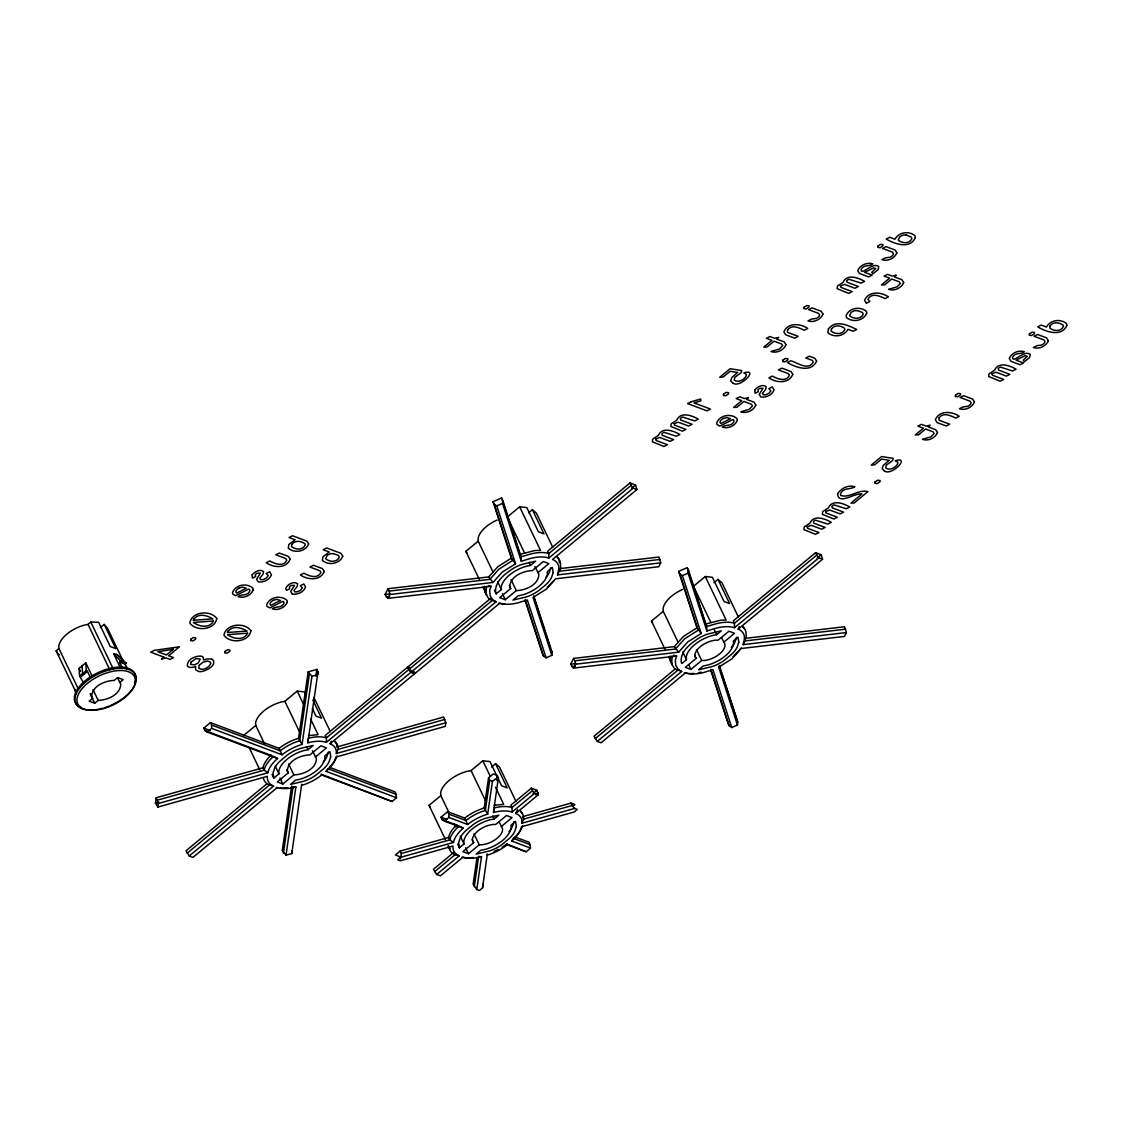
<?xml version="1.0" encoding="UTF-8"?>
<svg xmlns="http://www.w3.org/2000/svg" width="1123" height="1123" viewBox="0 0 1123 1123"><rect width="100%" height="100%" fill="white"/><g stroke="black" fill="none" stroke-linecap="round" stroke-linejoin="round"><path stroke-width="1.5" d="M407.537 667.244L408.702 669.659L326.4 737.853A31.542 16.101 -25.6 0 0 308.362 738.288L307.828 742.794A31.402 16.031 -25.6 0 1 326.386 742.359L326.4 737.853L325.235 735.439L407.537 667.244L410.33 668.283M467.701 824.507L464.74 818.091L447.67 811.676L441.002 817.207L442.153 819.622L444.427 821.124L448.877 817.446L467.701 824.507A31.402 16.031 -25.6 0 1 487.691 814.133L484.181 807.999L488.547 777.804L493.264 773.901L497.208 775.375L498.359 777.804L493.46 812.505A31.402 16.031 -25.6 0 1 512.018 812.069L512.018 807.563L510.867 805.135L531.319 788.192L536.892 790.283L538.282 794.775L515.724 813.459A31.402 16.031 -25.6 0 1 521.97 823.215L574.639 808.42L577.264 809.416L574.12 812.013L521.451 826.809A31.402 16.031 -25.6 0 1 511.723 841.043L530.547 848.118L529.34 842.348L515.373 837.112M511.358 558.117L497.854 566.722L488.659 576.927L388.025 588.691L385.035 594.516L387.856 598.391L389.849 594.502L493.039 582.444L502.037 572.253L515.569 563.774L511.358 558.117L493.025 501.686L501.588 497.952L502.753 500.367L502.486 503.413L521.283 561.275L530.267 558.51A31.402 16.031 -25.6 0 1 548.824 558.061L548.838 553.555L547.673 551.14L629.975 482.946L635.548 485.038L636.938 489.53L552.544 559.465A31.402 16.031 -25.6 0 1 558.777 569.207L557.555 574.906L660.745 562.848L658.934 557.036L560.04 568.589M696.99 627.827L683.472 636.418L674.291 646.637L573.656 658.401L570.666 664.226L573.474 668.101L575.481 664.212L678.671 652.154L687.669 641.963L701.201 633.484L696.99 627.827L678.657 571.396L687.22 567.662L688.385 570.077L688.118 573.123L706.914 630.986L715.898 628.22A31.402 16.031 -25.6 0 1 734.456 627.771L734.456 623.265L733.305 620.851L815.607 552.656L821.18 554.748L822.569 559.24L738.162 629.161A31.402 16.031 -25.6 0 1 744.409 638.917L743.187 644.616L846.377 632.558L844.552 626.746L745.658 638.299M498.359 777.804L498.219 779.727L495.594 778.744L492.436 781.341L487.691 814.133M525.115 600.496L542.367 653.6L543.532 656.029L546.115 657.825L551.828 655.327L552.095 652.281L533.762 595.85M710.747 670.206L727.999 723.31L729.164 725.739L731.747 727.536L737.46 725.037L737.727 721.991L719.394 665.56M291.629 785.988L282.252 850.743L286.014 855.165L291.783 853.55L292.064 850.729M317.991 671.835L317.711 674.656L311.941 676.271L308.179 671.835L316.84 669.406L317.991 671.835L307.828 742.794M452.625 853.382L433.45 869.286L436.693 874.466L459.251 855.782A31.402 16.031 -25.6 0 1 453.004 846.026L400.335 860.822L397.71 859.825L400.855 857.228L401.276 853.494L400.111 851.08L448.624 837.463A31.542 16.101 -25.6 0 1 456.752 824.801M477.022 857.34L473.134 884.18L476.77 889.514L479.395 890.497L482.539 887.9L482.946 884.166M493.643 811.003L493.994 807.984A31.542 16.101 -25.6 0 1 512.018 807.563L532.484 790.606L531.319 788.192M266.937 783.742L185.983 850.813L189.226 855.993L273.619 786.072A31.402 16.031 -25.6 0 1 267.386 776.316L157.894 807.058L155.451 803.113L156.223 797.737L262.993 767.753A31.542 16.101 -25.6 0 1 271.134 755.091M157.894 807.058L158.413 803.464L156.223 797.737M282.07 754.796L279.108 748.381L210.436 722.594L203.754 728.125L204.919 730.54L207.194 732.042L211.643 728.35L282.07 754.796A31.402 16.031 -25.6 0 1 302.059 744.423L298.55 738.288L308.179 671.835M283.417 853.157L293.047 786.704L295.882 787.026L286.014 855.165M309.344 674.263L299.701 740.717A31.542 16.101 -25.6 0 0 280.273 750.81L211.587 725.009L210.436 722.594M302.059 744.423L311.941 676.271M315.844 676.228L316.84 669.406M291.783 853.55L301.694 784.275L301.666 785.398A31.402 16.031 -25.6 0 0 321.655 775.024L392.081 801.471L396.531 797.779L395.324 792.024L329.909 767.458M334.78 740.927L336.647 743.861L336.872 747.006L443.641 717.021L445.831 722.763L445.312 726.356L335.819 757.099A31.402 16.031 -25.6 0 1 326.105 771.333L396.531 797.779M474.299 886.609L478.665 856.414L481.514 856.737L476.77 889.514M488.547 777.804L489.712 780.232L485.333 810.427A31.542 16.101 -25.6 0 0 465.905 820.506L448.835 814.105L447.67 811.676M496.478 780.415L497.208 775.375M482.539 887.9L487.326 853.985L487.284 855.108A31.402 16.031 -25.6 0 0 507.273 844.735L526.097 851.795L530.547 848.118M328.393 751.975L327.439 754.824A22.193 11.328 -25.6 0 1 323.227 762.04M486.427 586.36L486.034 594.418L488.968 598.994L496.057 601.774L411.664 671.708L408.421 666.515L490.723 598.32M488.238 585.56L491.046 586.332L489.698 590.333L490.077 595.583L492.772 599.794L496.057 601.774M550.832 567.677L549.877 570.526A22.193 11.328 -25.6 0 1 545.666 577.741M557.555 574.906L560.658 567.662L560.475 565.136A31.542 16.101 -25.6 0 0 557.317 557.401M514.025 821.671L513.071 824.535A22.193 11.328 -25.6 0 1 508.859 831.75M672.059 656.071L671.666 664.128L674.586 668.704L681.689 671.484L597.296 741.405L594.039 736.225L674.993 669.154M673.856 655.271L676.678 656.043L675.33 660.043L675.695 665.279L678.404 669.505L681.689 671.484M736.463 637.387L735.509 640.236A22.193 11.328 -25.6 0 1 731.298 647.452M743.187 644.616L746.276 637.373L746.107 634.832A31.542 16.101 -25.6 0 0 742.949 627.111M331.341 741.208L330.092 743.749A31.402 16.031 -25.6 0 1 336.339 753.505L338.037 749.42A31.542 16.101 -25.6 0 0 334.879 741.699M521.97 823.215L523.655 819.13A31.542 16.101 -25.6 0 0 520.51 811.41M515.724 813.459L517.591 809.655M738.162 629.161L739.411 626.62M660.745 562.848L658.752 566.736L555.562 578.794L546.564 588.971L533.032 597.464L551.828 655.327M846.377 632.558L844.384 636.446L741.18 648.504L732.182 658.682L718.664 667.16L737.46 725.037M122.463 668.157L119.684 662.359L120.554 660.956L126.127 663.047L125.243 664.451L127.334 668.803M119.684 662.359L122.898 663.033L123.783 661.629L116.932 654.47L113.704 653.783L120.343 667.638M326.105 771.333L327.804 768.651L396.489 794.438M511.723 841.043L513.436 838.362A31.542 16.101 -25.6 0 0 522.588 825.686M741.25 647.985L732.898 656.969M83.537 682.742L79.607 676.102L79.087 668.382L85.769 662.851L92.409 676.706M79.607 676.102L86.274 670.571L85.769 662.851M80.758 676.944L87.44 671.414L90.219 677.225M547.28 587.259L553.934 580.745M76.35 692.975L56.15 650.821L58.929 648.518L58.761 646.076A24.959 12.746 -25.6 0 1 83.916 625.23L88.043 624.388L90.823 622.086L98.642 622.324L110.236 646.525L115.795 648.617L104.2 624.416L100.438 627.532M90.402 693.691L92.605 698.309L89.166 701.159L94.725 703.251L98.178 700.401C107.429 700.205 120.61 694.632 120.751 684.047L117.55 677.899M119.768 682.517L123.207 679.654L117.648 677.562L114.195 680.426C104.944 680.608 91.763 686.181 91.623 696.765L92.605 698.309M243.438 735.649L255.763 725.444L255.595 723.001A24.959 12.746 -25.6 0 1 280.75 702.142L284.877 701.314L297.202 691.108L304.361 691.88L305.821 694.898M479.296 579.356L465.877 551.365L478.201 541.146L478.033 538.703A24.959 12.746 -25.6 0 1 497.152 520.019M507.315 517.029L519.64 506.81L526.813 507.582L538.394 531.783L543.967 533.874L532.372 509.674L528.582 512.818M273.787 778.113L278.953 773.831L278.785 771.389A24.959 12.746 -25.6 0 1 303.94 750.543L308.067 749.715L313.233 745.433L300.08 748.522A22.193 11.328 -25.6 0 0 286.997 755.316L280.329 760.847A22.193 11.328 -25.6 0 0 273.97 770.167L273.001 773.017L273.787 778.113L272.047 774.491M496.226 593.828L501.391 589.547L501.223 587.104A24.959 12.746 -25.6 0 1 526.378 566.245L530.505 565.416L535.671 561.135L522.518 564.223A22.193 11.328 -25.6 0 0 509.435 571.017C502.318 575.959 494.106 583.581 495.762 593.098L496.226 593.828L494.485 590.193M187.134 853.227L269.436 785.047L273.619 786.072M409.572 668.929L491.874 600.749M629.975 482.946L631.14 485.375L548.838 553.555A31.542 16.101 -25.6 0 0 530.8 553.99L521.086 556.797L521.283 561.275M631.505 488.393L635.548 485.038M286.786 769.69L288.288 772.806L277.269 781.931L282.842 784.022L293.847 774.898C303.098 774.716 316.293 769.129 316.419 758.544L312.447 750.768M509.224 585.392L510.726 588.508L499.707 597.633L505.28 599.724L516.299 590.6C525.536 590.417 538.731 584.844 538.858 574.26L534.885 566.483M326.386 742.359L410.779 672.438L414.499 673.828L414.261 671.751M548.824 558.061L633.232 488.14L636.938 489.53M330.092 743.749L414.499 673.828M315.437 757.014L326.456 747.89L320.883 745.798L309.864 754.923C300.627 755.105 287.432 760.692 287.306 771.276L288.288 772.806M537.875 572.716L548.894 563.592L543.321 561.5L532.302 570.624C523.065 570.821 509.87 576.394 509.744 586.978L510.726 588.508M445.466 839.583L429.056 805.359L440.834 795.603L440.637 792.866A25.59 13.069 -25.6 0 1 466.438 771.501L471.056 770.56L482.834 760.804L489.993 761.576L501.588 785.777L507.161 787.869L495.566 763.668L491.537 767.009M664.914 649.066L651.508 621.061L663.272 611.319L663.075 608.568A25.59 13.069 -25.6 0 1 682.686 589.421M713.975 582.711L718.004 579.384L729.599 603.584L724.026 601.493L712.431 577.292L705.272 576.52L693.495 586.276L710.705 622.17M400.111 851.08L395.394 854.996L399.339 856.47L400.49 858.884M459.405 847.823L464.024 844.005L463.827 841.267A25.59 13.069 -25.6 0 1 489.628 819.888L494.246 818.962L498.865 815.144L485.712 818.232A22.193 11.328 -25.6 0 0 472.629 825.026L465.961 830.557A22.193 11.328 -25.6 0 0 459.588 839.864L458.633 842.727L459.405 847.823L457.679 844.201M686.462 659.706L681.858 663.525L681.38 662.795C679.724 653.277 687.95 645.655 695.067 640.728A22.193 11.328 -25.6 0 1 708.15 633.934L721.303 630.845L716.685 634.663L712.066 635.604A25.59 13.069 -25.6 0 0 686.265 656.969L686.462 659.706L682.728 651.901M434.615 871.701L455.068 854.743L459.251 855.782M595.204 738.639L677.506 670.459M815.607 552.656L816.772 555.071L734.456 623.265A31.542 16.101 -25.6 0 0 716.432 623.7L706.704 626.508L706.914 630.986M472.179 839.597L473.667 842.713L462.901 851.641L468.473 853.733L479.24 844.805L482.3 844.735A16.227 8.282 -25.6 0 0 502.332 828.128L499.061 821.839M533.06 793.456L536.892 790.283M694.618 655.299L696.12 658.415L685.339 667.343L690.912 669.434L701.678 660.506L704.739 660.436A16.227 8.282 -25.6 0 0 724.77 643.844L721.499 637.541M817.123 558.103L821.18 554.748M512.018 812.069L534.576 793.371L538.282 794.775M734.456 627.771L818.849 557.85L822.569 559.24M535.489 794.817L538.057 792.698M501.307 826.528L512.074 817.6L506.515 815.509L495.734 824.436L492.674 824.507A16.227 8.282 -25.6 0 0 472.643 841.113L473.667 842.713M723.745 642.23L734.512 633.302L728.953 631.21L718.173 640.138L715.126 640.208A16.227 8.282 -25.6 0 0 695.081 656.815L696.12 658.415M572.59 806.525L574.948 804.573L571.003 803.085L522.504 816.716L523.655 819.13L572.169 805.514L574.639 808.42M866.395 303.21L869.904 301.441L867.911 299.448C870.971 292.429 880.095 295.84 884.924 298.676L888.433 296.907C881.26 291.755 868.374 290.829 864.556 300.374L866.338 303.196M493.025 501.686L494.19 504.115L496.773 505.911L502.486 503.413M678.657 571.396L679.822 573.825L682.405 575.622L688.118 573.123M501.588 497.952L519.921 554.383L534.955 550.495L540.514 550.368L519.64 506.81M687.22 567.662L705.553 624.093L720.587 620.205L726.146 620.078L705.272 576.52M157.388 800.152L264.158 770.167A31.542 16.101 -25.6 0 1 273.605 756.326L277.62 758.488A31.402 16.031 -25.6 0 0 267.906 772.722L158.413 803.464M338.037 749.42L444.792 719.45M155.451 803.113L158.778 802.187M336.339 753.505L445.831 722.763M401.276 853.494L449.776 839.878A31.542 16.101 -25.6 0 1 459.223 826.037L463.252 828.198A31.402 16.031 -25.6 0 0 453.524 842.432L400.855 857.228M308.53 735.593L318.076 734.667L310.622 719.099M494.162 805.303L503.708 804.363L495.51 787.251M388.025 588.691L389.19 591.105L489.825 579.356L499.005 569.136L512.523 560.545L494.19 504.115M559.465 571.214L660.085 559.451M385.035 594.516L390.243 593.913M386.186 596.945L389.667 596.538M387.856 598.391L491.046 586.332M573.656 658.401L574.822 660.815L675.442 649.052L684.637 638.847L698.141 630.256L679.822 573.825M745.082 640.924L845.717 629.161M570.666 664.226L575.86 663.623M571.818 666.655L575.285 666.248M573.474 668.101L676.678 656.043M906.008 234.974L903.018 235.072L899.804 236.714L898.246 240.125C902.134 243.537 909.728 243.972 911.932 238.497L910.95 236.827L906.093 235.002M857.368 310.58L854.364 310.678L851.164 312.306L849.606 315.731C853.48 319.143 861.074 319.564 863.292 314.103L862.296 312.433L857.439 310.608M333.419 553.597L330.429 553.695L327.214 555.324L325.656 558.749C329.544 562.16 337.139 562.581 339.343 557.12L338.36 555.45L333.503 553.625M292.331 594.053C297.497 595.022 303.772 592.046 305.582 586.978L303.8 583.974L300.29 585.743L302.354 587.764L300.711 590.136L297.539 591.793L294.759 591.877L293.987 590.459L297.188 586.417L297.665 583.834C293.987 580.619 287.123 584.381 285.747 588.508L286.576 590.389L289.762 588.775L289.411 586.88L291.082 585.49L294.507 585.35L290.717 591.484L292.289 594.039M211.7 659.117L207.236 658.892L203.46 660.015L203.403 657.418L201.901 656.309C196.272 655.13 186.629 659.383 187.387 665.981A8.493 4.338 -25.6 0 0 194.279 666.95L195.627 666.5L195.528 669.799L198.799 671.526A8.816 4.506 -25.6 0 0 203.726 671.021C207.909 669.547 215.181 666.037 213.552 660.535L211.714 659.117M732.982 383.14C740.043 388.628 759.583 368.077 743.819 372.892L746.107 374.17L746.318 375.503C744.717 379.785 738.274 383.055 734.26 380.164L734.779 377.342L741.194 372.639L741.713 370.52L730.09 368.723L719.759 377.286L723.254 376.963L730.09 371.292L737.671 372.443L731.62 377.777L730.708 381.02L732.94 383.125M884.475 470.972C891.55 476.461 911.076 455.91 895.312 460.725L897.614 462.002L897.824 463.336C896.21 467.617 889.767 470.888 885.752 467.996L886.272 465.175L892.687 460.472L893.206 458.352L881.583 456.556L871.251 465.119L874.747 464.81L881.597 459.125L889.163 460.276L883.127 465.61L882.201 468.853L884.447 470.958M411.664 671.708L415.384 673.098L499.777 603.177A31.402 16.031 -25.6 0 0 518.335 602.728L527.319 599.949L546.115 657.825M597.296 741.405L601.002 742.808L685.409 672.874A31.402 16.031 -25.6 0 0 703.953 672.438L712.951 669.659L731.747 727.536M513.436 838.362L530.505 844.777M203.754 728.125L210.296 730.582M441.002 817.207L447.207 819.537M204.919 730.54L271.963 755.723M442.153 819.622L457.679 825.461M502.149 847.149A31.542 16.101 -25.6 0 0 506.754 843.892L526.097 851.795M207.194 732.042L277.62 758.488M444.427 821.124L463.252 828.198M436.693 874.466L440.413 875.856L462.971 857.172A31.402 16.031 -25.6 0 0 481.514 856.737M189.226 855.993L192.931 857.396L277.339 787.462A31.402 16.031 -25.6 0 0 295.882 787.026M489.712 780.232L492.436 781.341M718.004 579.384L721.977 582.795L738.373 617.018M532.372 509.674L536.359 513.085L552.755 547.308M495.566 763.668L499.538 767.079L515.934 801.303M104.2 624.416L107.527 628.361L123.993 662.71M116.932 654.47L126.127 663.047M122.898 663.033L125.243 664.451M58.185 653.993L59.477 654.765M392.081 801.471L321.136 774.182L321.655 775.024M453.524 842.432L449.776 839.878L448.624 837.463M267.906 772.722L264.158 770.167L262.993 767.753M86.274 670.571L87.44 671.414M83.734 674.039L82.569 673.21L82.063 665.476M678.671 652.154L674.291 646.637M493.039 582.444L488.659 576.927M113.704 653.783L120.554 660.956M816.772 555.071L818.849 557.85M631.14 485.375L633.232 488.14M532.484 790.606L534.576 793.371M408.702 669.659L410.779 672.438M742.85 626.353L744.717 629.273M651.508 621.061L652.561 622.732M557.219 556.643L559.086 559.563L559.31 562.707M465.877 551.365L466.929 553.021M520.412 810.638L522.279 813.557M429.056 805.359L430.123 807.016M448.063 845.998L449.93 848.918L448.442 845.801M56.15 650.821L57.498 652.94M506.754 843.892L507.273 844.735M714.439 629.989L716.685 634.663M705.553 624.093L706.704 626.508L688.385 570.077M737.727 721.991L719.31 666.458M696.442 649.585L701.678 660.506M663.272 611.319L678.236 642.538M688.736 664.9L690.912 669.434M668.648 656.843L672.368 664.619L670.501 661.7L670.094 656.014M508.059 518.587L524.525 552.923M529.003 562.3L530.505 565.416M519.921 554.383L521.086 556.797L502.753 500.367M550.93 649.866L552.095 652.281M511.063 579.679L516.299 590.6M478.201 541.146L493.165 572.365M497.643 581.742L501.391 589.547M502.388 593.674L505.28 599.724M483.016 587.132L486.736 594.909L484.869 591.989L484.476 586.304M571.003 803.085L572.169 805.514M482.834 760.804L490.288 776.372M471.056 770.56L486.02 801.794M492.758 815.845L494.246 818.962M474.004 833.87L479.24 844.805M440.834 795.603L449.06 812.785M454.296 823.706L455.798 826.837M460.276 836.2L464.024 844.005M465.568 847.683L468.473 853.733M453.903 852.329L455.068 854.743A31.542 16.101 -25.6 0 1 449.214 848.412M313.907 697.383L330.316 731.606M312.84 700.022L321.529 718.159L315.956 716.081L312.334 708.515M297.202 691.108L303.912 705.104M284.877 701.314L300.585 734.105M306.565 746.598L308.067 749.715M288.625 763.977L293.847 774.898M255.763 725.444L264.733 744.17M275.205 766.026L278.953 773.831M279.936 777.972L282.842 784.022M249.404 748.1L259.834 769.873M125.481 665.827L126.983 668.957M90.823 622.086L113.269 668.929M88.043 624.388L109.731 669.673M93.012 689.62L98.178 700.401M79.087 668.382L80.561 671.456M90.233 693.86L94.725 703.251M58.929 648.518L78.371 689.101M682.405 575.622L701.201 633.484M710.831 669.308L729.164 725.739M534.225 598.405L550.396 648.21M496.773 505.911L515.569 563.774M525.199 599.598L543.532 656.029M574.822 660.815L575.481 664.212M389.19 591.105L389.849 594.502M75.101 689.438L75.943 694.239M448.835 814.105L448.877 817.446M211.587 725.009L211.643 728.35M701.103 672.115A31.542 16.101 -25.6 0 1 698.422 672.733M693.958 673.407A31.542 16.101 -25.6 0 1 684.328 672.902M504.746 603.879A31.542 16.101 -25.6 0 1 498.71 603.191M279.108 748.381A31.542 16.101 -25.6 0 1 298.55 738.288M336.97 755.976A31.542 16.101 -25.6 0 1 329.109 767.472M287.727 787.77A31.542 16.101 -25.6 0 1 276.272 787.49M269.436 785.047A31.542 16.101 -25.6 0 1 263.596 778.716M81.446 707.518A33.072 16.887 -25.6 0 1 98.796 672.256A33.072 16.887 -25.6 0 1 134.479 683.289M102.853 708.234A33.072 16.887 -25.6 0 1 79.059 688.932A33.072 16.887 -25.6 0 1 130.815 670.389A33.072 16.887 -25.6 0 1 110.854 705.37M109.282 706.03A33.072 16.887 -25.6 0 1 104.439 707.771M464.74 818.091A31.542 16.101 -25.6 0 1 484.181 807.999M473.359 857.481A31.542 16.101 -25.6 0 1 461.89 857.2M498.261 849.423A31.542 16.101 -25.6 0 1 494.148 851.431M216.809 618.562C214.704 630.101 196.048 631.842 189.773 622.984C191.893 611.431 210.534 609.691 216.809 618.562M250.948 630.775C248.843 642.328 230.187 644.069 223.912 635.197C226.018 623.644 244.674 621.917 250.948 630.775M837.561 493.895C838.432 505.659 855.094 492.436 861.903 494.036L850.911 503.132L854.182 503.006L867.967 491.593C858.548 489.066 849.199 498.584 840.72 495.425L840.481 494.134C842.545 487.41 850.322 489.796 854.828 486.835C848.525 484.448 840.846 488.337 837.561 493.895M875.603 268.579L871.785 272.285L872.852 273.844L878.088 269.731L878.762 266.446C873.231 262.936 867.279 270.096 862.253 271.443A4.955 2.527 -25.6 0 1 861.622 268.608C864.261 264.34 869.525 266.825 872.838 263.919C867.265 261.884 859.839 265.112 857.747 270.713L859.544 273.521L868.584 276.918L872.094 275.135L864.57 272.313L873.694 267.85L875.603 268.579M1027.096 356.412L1023.278 360.132L1024.344 361.69L1029.58 357.563L1030.254 354.278C1024.822 350.671 1018.659 358.055 1013.746 359.276A4.955 2.527 -25.6 0 1 1013.114 356.44C1015.754 352.173 1021.018 354.671 1024.344 351.766C1018.758 349.73 1011.332 352.945 1009.24 358.546L1011.051 361.353L1020.077 364.75L1023.586 362.968L1016.062 360.146L1025.187 355.696L1027.096 356.412M330.709 756.804L329.755 759.667A22.193 11.328 -25.6 0 1 323.396 768.974L316.728 774.505A22.193 11.328 -25.6 0 1 303.631 781.299L290.492 784.387L295.658 780.106L299.785 779.278A24.959 12.746 -25.6 0 0 324.94 758.432L324.772 755.99L329.937 751.708L330.709 756.804M553.162 572.519L552.193 575.369A22.193 11.328 -25.6 0 1 545.834 584.69L539.166 590.221A22.193 11.328 -25.6 0 1 526.083 597.015L512.93 600.103L518.096 595.822L522.223 594.979A24.959 12.746 -25.6 0 0 547.378 574.134L547.21 571.691L552.376 567.41L553.162 572.519M516.341 826.514L515.387 829.378A22.193 11.328 -25.6 0 1 509.028 838.684L502.346 844.215A22.193 11.328 -25.6 0 1 489.263 851.009L476.124 854.098L480.728 850.279L485.361 849.353A25.59 13.069 -25.6 0 0 511.147 827.974L510.951 825.237L515.569 821.418L516.341 826.514M738.78 642.216L737.825 645.079A22.193 11.328 -25.6 0 1 731.466 654.4L724.784 659.917A22.193 11.328 -25.6 0 1 711.701 666.711L698.562 669.799L703.166 665.981L707.799 665.055A25.59 13.069 -25.6 0 0 733.586 643.676L733.389 640.938L738.008 637.12L738.78 642.216M252.17 574.751L252.436 578.163L255.637 576.562L255.272 574.667L256.956 573.277L260.368 573.137L256.577 579.257L258.15 581.826C263.329 582.823 269.632 579.833 271.443 574.765L269.66 571.747L266.151 573.53L268.215 575.538L266.572 577.924L263.414 579.58L260.62 579.65L259.848 578.247L263.049 574.19L263.526 571.621C260.199 568.505 254.598 571.888 252.17 574.751M754.824 389.878L755.091 393.303L758.278 391.688L757.927 389.793L759.597 388.404L763.008 388.263L759.232 394.384L760.79 396.952C765.97 397.949 772.273 394.959 774.084 389.892L772.301 386.874L768.792 388.656L770.869 390.678L769.213 393.05L766.054 394.706L763.275 394.791L762.503 393.373L765.689 389.33L766.181 386.747C762.854 383.631 757.253 387.014 754.824 389.878M655.72 438.995L656.099 440.483L667.427 444.708L663.918 446.491L652.379 441.774L652.716 439.121L658.331 435.415C662.233 426.572 673.702 430.881 679.794 434.461L676.285 436.229L664.226 432.383A2.428 1.235 -25.6 0 0 661.91 433.871L662.289 435.345L673.603 439.584L670.094 441.367L659.72 437.479L655.72 438.995M674.193 423.694L674.586 425.168L685.9 429.393L682.391 431.176L670.866 426.459L671.203 423.82L676.818 420.1C680.706 411.271 692.175 415.58 698.281 419.146L694.758 420.928L682.7 417.068A2.428 1.235 -25.6 0 0 680.384 418.57L680.763 420.044L692.091 424.269L688.581 426.052L678.194 422.178L674.193 423.694M840.495 285.902L840.888 287.39L852.203 291.615L848.693 293.398L837.168 288.681L837.505 286.028L843.12 282.322C847.009 273.479 858.477 277.788 864.584 281.368L861.074 283.136L849.002 279.29A2.428 1.235 -25.6 0 0 846.686 280.778L847.065 282.252L858.393 286.491L854.884 288.26L844.496 284.386L840.495 285.902M807.212 526.841L807.605 528.315L818.92 532.541L815.41 534.323L803.871 529.607L804.222 526.954L809.837 523.248C813.726 514.418 825.194 518.728 831.287 522.293L827.777 524.076L815.719 520.216A2.428 1.235 -25.6 0 0 813.403 521.704L813.782 523.192L825.11 527.417L821.601 529.2L811.213 525.311L807.212 526.841M825.7 511.526L826.079 513L837.393 517.24L833.884 519.008L822.359 514.306L822.696 511.653L828.311 507.947C832.199 499.103 843.668 503.413 849.774 506.978L846.265 508.761L834.192 504.915A2.428 1.235 -25.6 0 0 831.876 506.403L832.269 507.877L843.584 512.116L840.074 513.885L829.686 510.01L825.7 511.526M992.002 373.734L992.381 375.222L1003.695 379.448L1000.186 381.23L988.661 376.514L988.998 373.861L994.613 370.155C998.501 361.325 1009.97 365.621 1016.076 369.2L1012.567 370.983L1000.495 367.123A2.428 1.235 -25.6 0 0 998.179 368.611L998.572 370.099L1009.886 374.324L1006.376 376.107L995.989 372.218L992.002 373.734M199.248 665.279L198.757 668.171C202.631 671.217 209.187 667.609 210.745 663.454L210.492 662.163L207.46 661.012L202.786 662.345L199.248 665.279M190.728 639.268L190.559 640.573L192.945 640.91L195.627 639.169L195.795 637.864L193.395 637.527L190.728 639.268M224.867 651.48L224.698 652.786L227.085 653.137L229.752 651.382L229.934 650.091L227.534 649.74L224.867 651.48M723.549 394.103L723.366 395.408L725.767 395.745L728.434 394.005L728.602 392.713L726.216 392.362L723.549 394.103M804.012 307.295L803.843 308.6L806.244 308.951L808.911 307.197L809.079 305.905L806.693 305.554L804.012 307.295M782.787 360.188L782.605 361.494L784.991 361.831L787.672 360.09L787.841 358.798L785.454 358.448L782.787 360.188M877.933 246.063L877.751 247.355L880.151 247.706L882.818 245.965L882.987 244.66L880.6 244.323L877.933 246.063M875.042 481.935L874.873 483.241L877.26 483.592L879.927 481.837L880.109 480.546L877.709 480.195L875.042 481.935M955.519 395.142L955.336 396.433L957.737 396.784L960.404 395.029L960.572 393.738L958.186 393.387L955.519 395.142M1029.426 333.896L1029.258 335.201L1031.644 335.538L1034.311 333.798L1034.494 332.506L1032.093 332.155L1029.426 333.896M816.632 361.059C811.424 373.159 795.702 367.502 787.377 362.532L790.887 360.764C797.204 362.645 808.644 371.166 813.263 361.999L812.224 360.371L805.837 357.97L809.346 356.202L814.835 358.265L816.632 361.059M253.194 589.842C251.103 595.457 243.677 598.671 238.104 596.636C241.431 593.73 246.695 596.229 249.32 591.961A4.955 2.527 -25.6 0 0 248.688 589.126L235.605 595.695L232.812 594.109L232.559 592.411C235.591 584.606 246.765 582.669 252.886 588.143L253.194 589.842M308.628 543.925C305.61 551.716 294.408 553.695 288.288 548.206L288.85 544.444L295.181 539.84L289.046 537.524L292.556 535.755L306.832 541.118L308.628 543.925M287.334 602.068C285.242 607.669 277.816 610.884 272.243 608.863C275.556 605.943 280.82 608.441 283.459 604.174A4.955 2.527 -25.6 0 0 282.828 601.338L269.745 607.922L266.951 606.336L266.698 604.623C269.731 596.818 280.904 594.881 287.025 600.356L287.334 602.068M342.768 556.138C339.75 563.928 328.534 565.908 322.427 560.419L322.989 556.657L329.32 552.053L323.171 549.751L326.681 547.968L340.971 553.33L342.768 556.138M737.362 420.283C735.27 425.884 727.844 429.112 722.271 427.077C725.584 424.171 730.848 426.67 733.487 422.402A4.955 2.527 -25.6 0 0 732.856 419.567L719.773 426.136L716.979 424.55L716.727 422.852C719.759 415.047 730.933 413.096 737.053 418.57L737.362 420.283M828.423 328.969L827.89 332.717C833.898 338.009 844.173 336.353 847.991 329.306L853.199 331.271L856.709 329.488C848.188 325.375 835.638 319.213 828.423 328.969M866.703 313.12C863.699 320.911 852.483 322.891 846.363 317.402L846.082 315.689C849.086 307.884 860.288 305.933 866.409 311.408L866.703 313.12M915.357 237.514C910.177 249.545 894.498 244.014 886.215 239.031L889.725 237.262L894.947 239.213C898.751 232.18 909.026 230.524 915.048 235.802L915.357 237.514M1066.85 325.361C1061.67 337.377 1045.99 331.861 1037.722 326.877L1041.232 325.094L1046.439 327.06C1050.258 320.013 1060.533 318.356 1066.541 323.649L1066.85 325.361M787.7 329.853L787.377 331.987L788.248 332.647L798.186 336.367L794.677 338.149L785.637 334.752L783.854 331.945C787.686 322.385 800.559 323.312 807.732 328.463L804.222 330.246C799.239 327.902 791.926 324.14 787.7 329.853M939.193 417.686L938.884 419.82L939.74 420.479L949.679 424.213L946.17 425.982L937.129 422.585L935.347 419.777C939.179 410.218 952.051 411.144 959.224 416.296L955.715 418.079C950.732 415.735 943.432 411.987 939.193 417.686M290.141 559.24C286.295 568.799 273.436 567.873 266.263 562.721L269.773 560.939C274.616 563.76 283.712 567.213 286.772 560.166L285.747 558.538L275.809 554.804L279.318 553.035L288.358 556.418L290.141 559.24M324.266 571.467C320.434 581.012 307.562 580.086 300.403 574.934L303.912 573.151C308.741 575.987 317.837 579.426 320.911 572.379L319.873 570.765L309.948 567.031L313.457 565.248L322.483 568.645L324.266 571.467M755.821 404.996C753.73 410.513 746.416 413.91 740.857 411.804L749.322 409.277L752.466 405.922L751.427 404.294L743.903 401.458L736.87 407.298L733.6 407.424L741.756 400.658L736.253 398.595L739.762 396.812L744.338 398.525L748.465 397.682L746.472 399.339L754.038 402.174L755.821 404.996M785.988 344.691C783.896 350.222 776.583 353.619 771.024 351.513L779.488 348.986L782.633 345.617L781.594 343.989L774.07 341.167L767.037 347.007L763.766 347.133L771.936 340.367L766.419 338.29L769.929 336.521L774.505 338.234L778.632 337.391L776.653 339.034L784.205 341.883L785.988 344.691M792.782 374.366C788.95 383.926 776.077 382.999 768.904 377.847L772.413 376.065C777.256 378.9 786.353 382.339 789.427 375.293L788.388 373.664L778.45 369.944L781.959 368.162L790.999 371.559L792.782 374.366M822.948 314.075C820.857 319.606 813.543 323.003 807.97 320.897L811.48 319.114L816.365 318.413A4.941 2.527 -25.6 0 0 819.593 315.002L818.555 313.373L808.616 309.639L812.126 307.87L821.166 311.268L822.948 314.075M896.856 252.843C894.764 258.36 887.451 261.757 881.892 259.652L885.401 257.883L890.286 257.181A4.941 2.527 -25.6 0 0 893.501 253.77L892.462 252.142L882.524 248.408L886.033 246.625L895.073 250.022L896.856 252.843M903.65 282.519C901.558 288.035 894.245 291.433 888.672 289.327L897.151 286.8L900.295 283.445L899.256 281.817L891.732 278.995L884.699 284.821L881.429 284.947L889.584 278.181L884.082 276.118L887.591 274.335L892.153 276.047L896.294 275.205L894.301 276.862L901.867 279.697L903.65 282.519M937.494 432.537C935.389 438.054 928.089 441.451 922.516 439.346L930.981 436.819L934.125 433.464L933.087 431.836L925.577 429L918.53 434.84L915.259 434.966L923.429 428.2L917.912 426.136L921.422 424.354L925.998 426.066L930.139 425.224L928.145 426.88L935.698 429.716L937.494 432.537M974.441 401.922C972.35 407.438 965.036 410.836 959.477 408.73L962.987 406.961L967.872 406.245A4.941 2.527 -25.6 0 0 971.086 402.834L970.047 401.206L960.109 397.486L963.618 395.703L972.658 399.1L974.441 401.922M1048.363 340.676C1046.257 346.207 1038.957 349.604 1033.385 347.498L1036.894 345.716L1041.779 345.014A4.941 2.527 -25.6 0 0 1044.994 341.603L1043.955 339.974L1034.03 336.24L1037.54 334.472L1046.566 337.855L1048.363 340.676M291.882 544.36L291.531 546.536C295.405 549.933 302.999 550.368 305.203 544.894L305.077 543.883C301.273 540.851 295.068 540.009 291.882 544.36M831.483 328.871L831.132 331.046C835.007 334.443 842.601 334.879 844.805 329.404L844.678 328.393C840.874 325.361 834.67 324.519 831.483 328.871M1050.103 325.796L1049.752 327.972C1053.627 331.369 1061.221 331.804 1063.425 326.33L1063.299 325.319C1059.494 322.287 1053.29 321.445 1050.103 325.796M190.98 662.149L190.629 664.339L194.56 664.872L198.42 662.851L200.175 659.089L196.23 658.527L190.98 662.149M213.468 620.991C209.678 628.782 199.192 626.718 193.451 622.451L213.468 620.991M247.607 633.204C243.817 640.994 233.331 638.931 227.576 634.663L247.607 633.204M193.942 619.012L193.212 620.303L212.893 618.857C207.179 615.432 198.813 612.835 193.942 619.012M228.081 631.238L227.351 632.516L247.032 631.084C241.319 627.659 232.952 625.062 228.081 631.238M163.86 657.095L161.473 659.075L166.007 657.896L170.022 659.412L173.532 657.629L168.576 655.776L179.427 646.792L154.202 650.371L150.693 652.154L163.86 657.095M173.279 649.291L166.429 654.962L157.824 651.733L173.279 649.291M239.129 588.073L237.641 589.042A4.927 2.513 -25.6 0 0 236.055 592.411L236.813 593.042L246.344 588.241L242.54 587.118L239.129 588.073M273.254 600.286L271.78 601.254A4.927 2.513 -25.6 0 0 270.194 604.623L270.938 605.255L280.483 600.454L276.679 599.331L273.254 600.286M723.296 418.514L721.808 419.483A4.927 2.513 -25.6 0 0 720.222 422.838L720.966 423.469L730.511 418.682L726.707 417.559L723.296 418.514M691.136 401.795L687.627 403.578L706.943 410.836L710.452 409.053L694.042 402.89L700.864 400.897L700.668 399.002L691.136 401.795M96.115 710.045A31.5 16.087 -25.6 0 0 135.013 677.815A31.5 16.087 -25.6 0 0 87.454 683.374A31.5 16.087 -25.6 0 0 96.115 710.045"/></g></svg>
